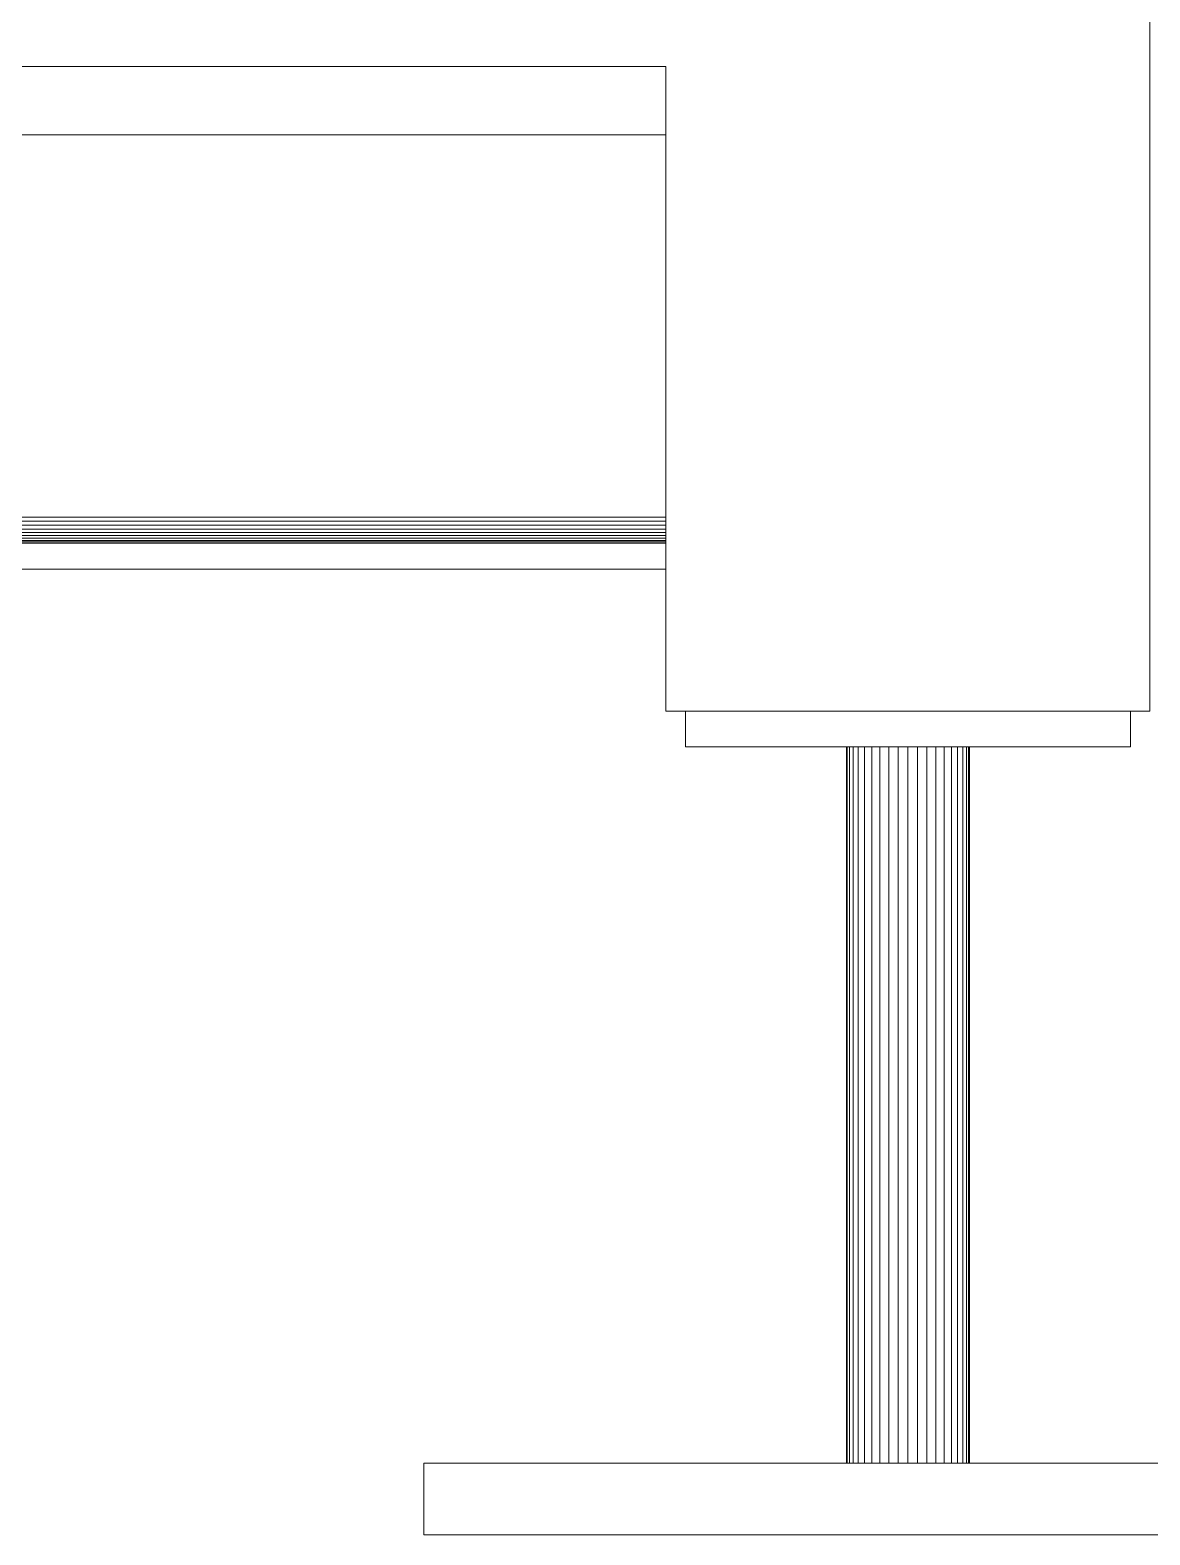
# Model space of a CAD drawing. Header units: centimetres. Extents: x -336 to 16318, y -437 to 1921.
# Drawn here: x 5803.6 to 5815.16, y 101.87 to 117.41 of the extents above; entities that cross this region are included whole.
import ezdxf

# ---------------------------------------------------------------- set-up
doc = ezdxf.new("R2010")
doc.units = ezdxf.units.CM
doc.layers.add('M-EQPM', color=7, linetype='Continuous', lineweight=9)

# ---------------------------------------------------------------- blocks, each defined once
blk = doc.blocks.new('EQ-07-003 - EQ-07-003_dwg_Agrupar_499-1581494-Section 6')
at = {"layer": 'M-EQPM', "color": 136, "true_color": 0x007f7f}
for p, q in [((5810.165, 116.331), (5797.288, 116.331)), ((5797.288, 116.331), (5810.165, 116.331)), ((5810.165, 116.331), (5797.288, 116.331)), ((5810.165, 112.382), (5797.288, 112.382)), ((5810.165, 112.382), (5797.288, 112.382)), ((5797.288, 112.382), (5810.165, 112.382)), ((5810.165, 112.34), (5797.288, 112.34)), ((5797.288, 112.34), (5810.165, 112.34)), ((5810.165, 112.34), (5797.288, 112.34)), ((5810.165, 112.298), (5797.288, 112.298)), ((5810.165, 112.298), (5797.288, 112.298)), ((5810.165, 112.298), (5797.288, 112.298)), ((5810.165, 112.259), (5797.288, 112.259)), ((5797.288, 112.259), (5810.165, 112.259)), ((5810.165, 112.259), (5797.288, 112.259)), ((5810.165, 112.223), (5797.288, 112.223)), ((5797.288, 112.223), (5810.165, 112.223)), ((5810.165, 112.223), (5797.288, 112.223)), ((5810.165, 112.191), (5797.288, 112.191)), ((5797.288, 112.191), (5810.165, 112.191)), ((5797.288, 112.191), (5810.165, 112.191)), ((5810.165, 112.164), (5797.288, 112.164)), ((5797.288, 112.164), (5810.165, 112.164)), ((5810.165, 112.164), (5797.288, 112.164)), ((5810.165, 112.142), (5797.288, 112.142)), ((5810.165, 112.142), (5797.288, 112.142)), ((5810.165, 112.142), (5797.288, 112.142)), ((5810.165, 112.126), (5797.288, 112.126)), ((5797.288, 112.126), (5810.165, 112.126)), ((5797.288, 112.126), (5810.165, 112.126)), ((5810.165, 112.112), (5797.288, 112.112)), ((5797.288, 112.112), (5810.165, 112.112)), ((5810.165, 112.112), (5797.288, 112.112)), ((5810.165, 111.843), (5797.288, 111.843)), ((5797.288, 111.843), (5810.165, 111.843)), ((5810.165, 111.843), (5797.288, 111.843))]:
    blk.add_line(p, q, dxfattribs=at)
blk = doc.blocks.new('EQ-07-003 - EQ-07-003_dwg_Agrupar_558-1581517-Section 6')
blk.add_blockref('EQ-07-003 - EQ-07-003_dwg_Agrupar_499-1581494-Section 6', (0, 0))
blk = doc.blocks.new('EQ-07-003 - EQ-07-003_dwg-1581493-Section 6')
blk.add_blockref('EQ-07-003 - EQ-07-003_dwg_Agrupar_558-1581517-Section 6', (0, 0))
blk = doc.blocks.new('EQ-07-003 - EQ-07-003-1581520-Section 6')
blk.add_blockref('EQ-07-003 - EQ-07-003_dwg-1581493-Section 6', (0, 0))
blk = doc.blocks.new('EQ-07-009 - EQ-07-009_dwg_Agrupar_772-1586792-Section 6')
at = {"layer": 'M-EQPM', "color": 136, "true_color": 0x007f7f}
for p, q in [((5815.165, 120.738), (5815.165, 110.378)), ((5810.165, 117.038), (5735.165, 117.038)), ((5810.165, 117.038), (5735.165, 117.038)), ((5810.165, 117.038), (5810.165, 110.378)), ((5810.165, 110.378), (5810.165, 117.038)), ((5815.165, 110.378), (5810.165, 110.378)), ((5815.165, 110.378), (5810.165, 110.378)), ((5810.365, 110.378), (5810.365, 110.008)), ((5810.365, 110.008), (5810.365, 110.378)), ((5814.965, 110.378), (5814.965, 110.008)), ((5814.965, 110.008), (5814.965, 110.378)), ((5814.965, 110.378), (5814.965, 110.008)), ((5810.365, 110.008), (5814.965, 110.008)), ((5810.365, 110.008), (5814.965, 110.008)), ((5812.03, 110.008), (5812.03, 102.608)), ((5812.03, 110.008), (5812.03, 102.608)), ((5812.03, 110.008), (5812.03, 102.608)), ((5812.038, 110.008), (5812.038, 102.608)), ((5812.038, 102.608), (5812.038, 110.008)), ((5812.038, 102.608), (5812.038, 110.008)), ((5812.061, 110.008), (5812.061, 102.608)), ((5812.061, 110.008), (5812.061, 102.608)), ((5812.061, 110.008), (5812.061, 102.608)), ((5812.099, 110.008), (5812.099, 102.608)), ((5812.099, 102.608), (5812.099, 110.008)), ((5812.099, 102.608), (5812.099, 110.008)), ((5812.151, 110.008), (5812.151, 102.608)), ((5812.216, 110.008), (5812.216, 102.608)), ((5812.216, 110.008), (5812.216, 102.608)), ((5812.216, 102.608), (5812.216, 110.008)), ((5812.291, 110.008), (5812.291, 102.608)), ((5812.376, 110.008), (5812.376, 102.608)), ((5812.468, 110.008), (5812.468, 102.608)), ((5812.468, 110.008), (5812.468, 102.608)), ((5812.468, 110.008), (5812.468, 102.608)), ((5812.565, 110.008), (5812.565, 102.608)), ((5812.665, 110.008), (5812.665, 102.608)), ((5812.665, 102.608), (5812.665, 110.008)), ((5812.665, 102.608), (5812.665, 110.008)), ((5812.764, 110.008), (5812.764, 102.608)), ((5812.861, 110.008), (5812.861, 102.608)), ((5812.861, 110.008), (5812.861, 102.608)), ((5812.861, 110.008), (5812.861, 102.608)), ((5812.953, 110.008), (5812.953, 102.608)), ((5812.953, 102.608), (5812.953, 110.008)), ((5812.953, 102.608), (5812.953, 110.008)), ((5813.038, 110.008), (5813.038, 102.608)), ((5813.114, 110.008), (5813.114, 102.608)), ((5813.178, 110.008), (5813.178, 102.608)), ((5813.231, 110.008), (5813.231, 102.608)), ((5813.231, 110.008), (5813.231, 102.608)), ((5813.231, 110.008), (5813.231, 102.608)), ((5813.269, 110.008), (5813.269, 102.608)), ((5813.269, 102.608), (5813.269, 110.008)), ((5813.269, 102.608), (5813.269, 110.008)), ((5813.292, 110.008), (5813.292, 102.608)), ((5813.3, 110.008), (5813.3, 102.608)), ((5813.3, 110.008), (5813.3, 102.608)), ((5813.3, 110.008), (5813.3, 102.608)), ((5807.665, 101.868), (5807.665, 102.608)), ((5807.665, 102.608), (5817.665, 102.608)), ((5807.665, 101.868), (5807.665, 102.608)), ((5817.665, 102.608), (5807.665, 102.608)), ((5807.665, 101.868), (5817.665, 101.868))]:
    blk.add_line(p, q, dxfattribs=at)
at = {"layer": 'M-EQPM', "color": 136, "true_color": 0x007f7f, "flags": 128}
for points in [[(5788.965, 191.719), (5788.965, 124.438), (5735.165, 124.438), (5730.165, 120.738), (5730.165, 110.378), (5735.165, 110.378), (5735.165, 117.038), (5810.165, 117.038), (5810.165, 110.378), (5815.165, 110.378), (5815.165, 120.738), (5810.165, 124.438), (5798.965, 124.438)], [(5814.965, 110.008), (5810.365, 110.008), (5810.365, 110.378)], [(5817.665, 102.608), (5817.665, 101.868), (5807.665, 101.868), (5807.665, 102.608), (5817.665, 102.608), (5817.665, 101.868)]]:
    blk.add_lwpolyline(points, dxfattribs=at)
for points in [[(5812.151, 102.608), (5812.151, 110.008)], [(5812.291, 102.608), (5812.291, 110.008)], [(5812.376, 102.608), (5812.376, 110.008)], [(5812.565, 102.608), (5812.565, 110.008)], [(5812.764, 102.608), (5812.764, 110.008)], [(5813.038, 102.608), (5813.038, 110.008)], [(5813.114, 102.608), (5813.114, 110.008)], [(5813.178, 102.608), (5813.178, 110.008)], [(5813.292, 102.608), (5813.292, 110.008)]]:
    blk.add_lwpolyline(points, close=True, dxfattribs=at)
blk = doc.blocks.new('EQ-07-009 - EQ-07-009_dwg-1586791-Section 6')
blk.add_blockref('EQ-07-009 - EQ-07-009_dwg_Agrupar_772-1586792-Section 6', (0, 0))
blk = doc.blocks.new('EQ-07-009 - EQ-07-009-1586804-Section 6')
blk.add_blockref('EQ-07-009 - EQ-07-009_dwg-1586791-Section 6', (0, 0))
blk = doc.blocks.new('PQ_RVR_MEP-01_ZZ_ZZ_MO_T_A_rvt-1-Section 6')
at = {"layer": 'M-EQPM', "color": 7, "lineweight": 9, "true_color": 0xffffff}
for name in ['EQ-07-003 - EQ-07-003-1581520-Section 6', 'EQ-07-009 - EQ-07-009-1586804-Section 6']:
    blk.add_blockref(name, (0, 0), dxfattribs=at)

msp = doc.modelspace()

# ---------------------------------------------------------------- block references
at = {"lineweight": 5}
msp.add_blockref('PQ_RVR_MEP-01_ZZ_ZZ_MO_T_A_rvt-1-Section 6', (0, 0), dxfattribs=at)

doc.saveas('drawing.dxf')
